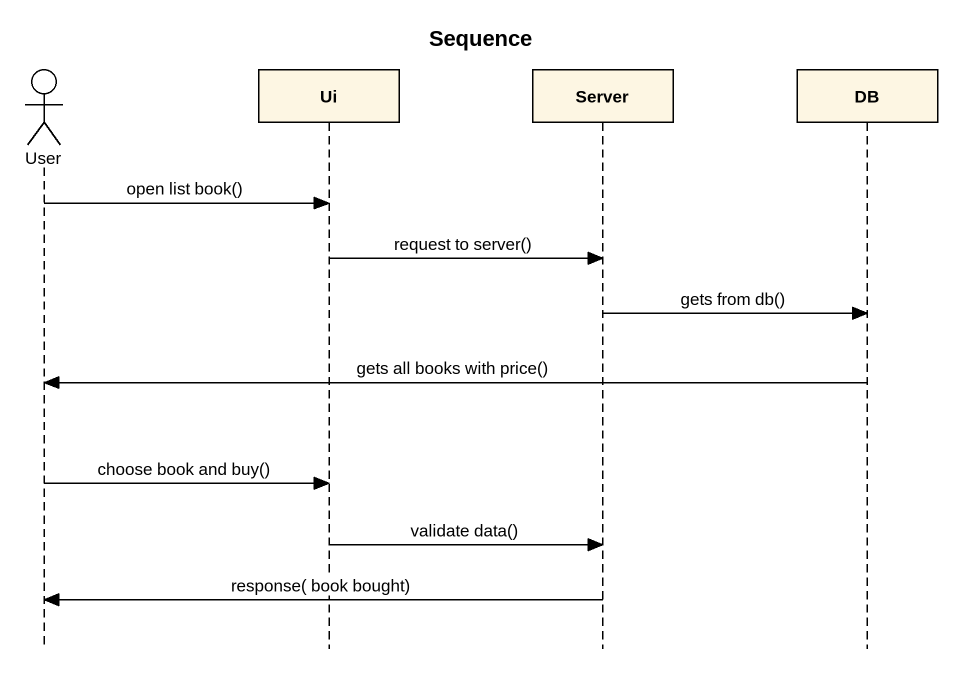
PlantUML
@startuml
title Sequence
hide footbox
actor User
participant Ui
participant Server
participant DB

User -> Ui : open list book()
Ui -> Server : request to server()
Server -> DB : gets from db()
DB -> User : gets all books with price()
User -> Ui : choose book and buy()
Ui -> Server : validate data()
Server -> User : response( book bought)
@enduml
